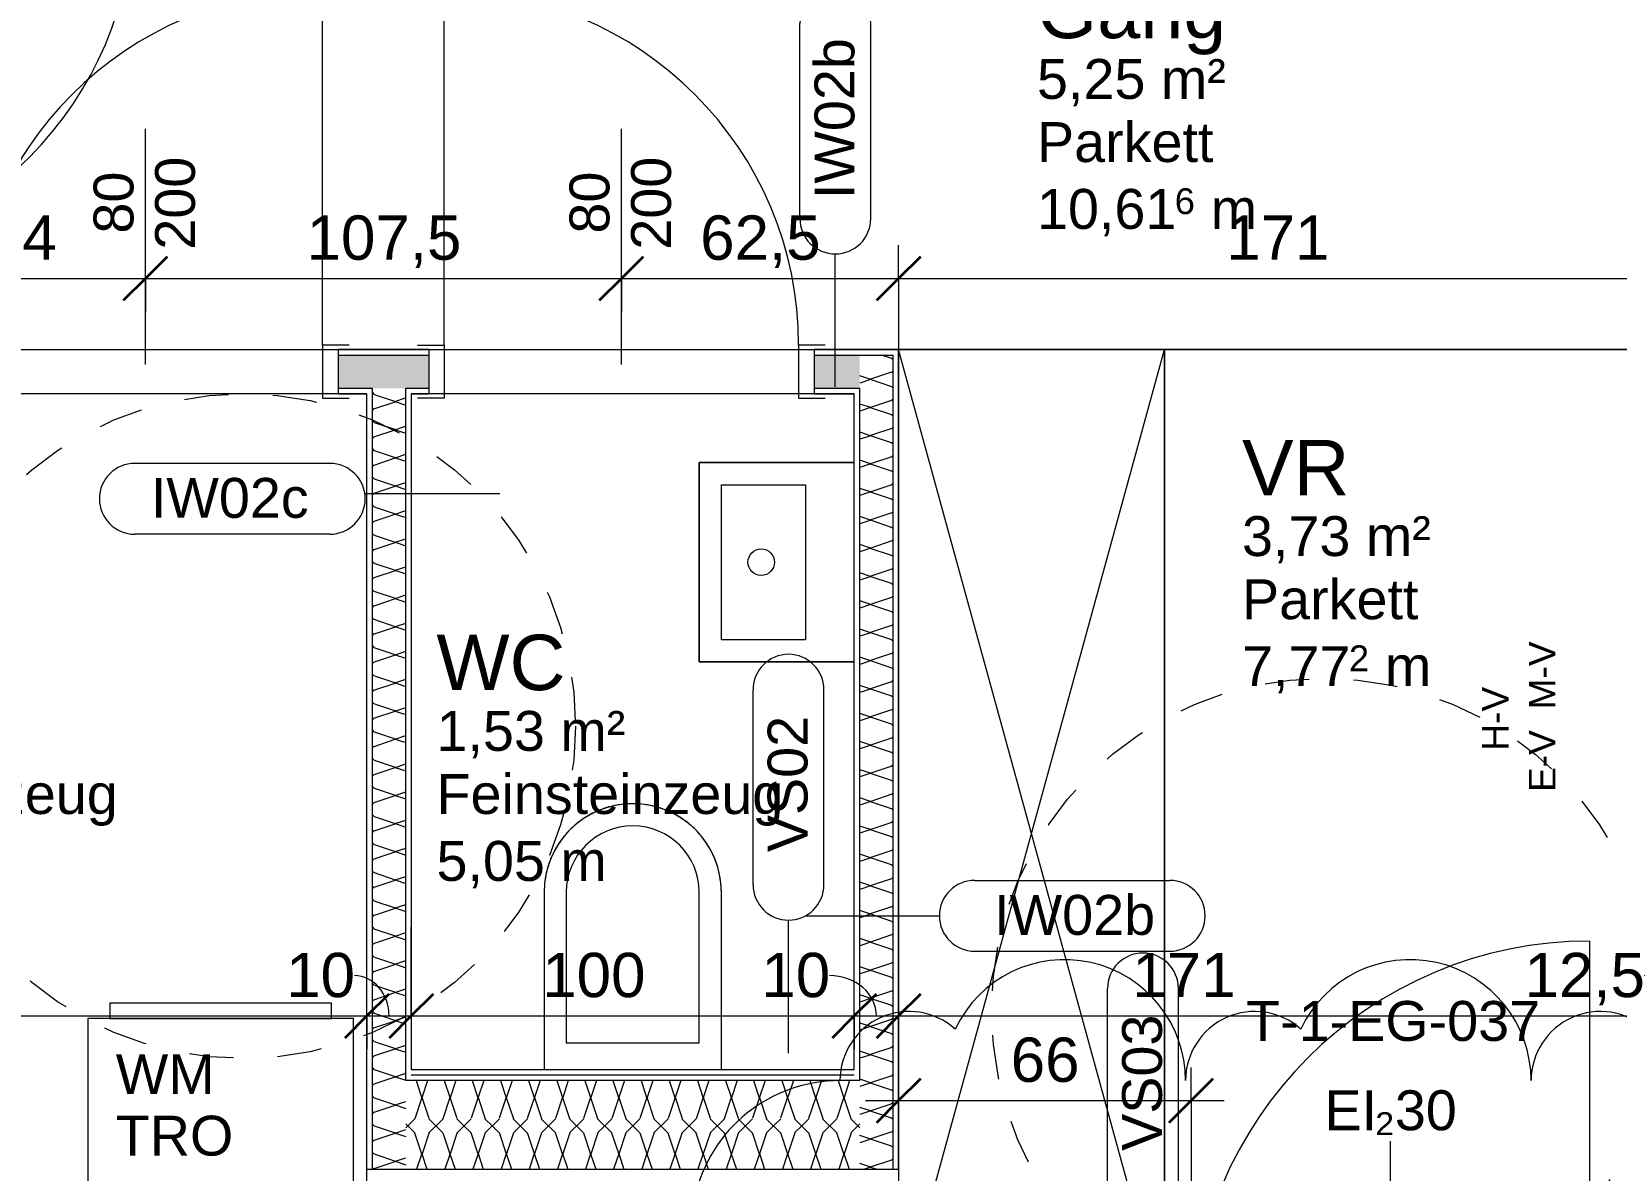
# Model space of a CAD drawing. Header units: metres. Extents: x -2.6 to 53.4, y 58.8 to 100.4.
# Drawn here: x 34.891 to 38.468, y 80.728 to 83.298 of the extents above; entities that cross this region are included whole.
import ezdxf

# ---------------------------------------------------------------- set-up
doc = ezdxf.new("R2010")
doc.units = ezdxf.units.M
doc.linetypes.add('Verdeckt', pattern=[0.003, 0.002, -0.001])
for name, color, linetype, lineweight in [('A_2D', 7, 'Continuous', 13), ('A_Bemassung-50_', 4, 'Continuous', 9), ('A_Bemassung_', 4, 'Continuous', 9), ('A_Beschriftung_', 7, 'Continuous', 9), ('A_Decken', 8, 'Continuous', 13), ('A_Moebel', 6, 'Continuous', 13), ('A_Raeume', 7, 'Continuous', 13), ('A_Raeume_', 7, 'Continuous', 5), ('A_Raeume_Beschriftung_', 7, 'Continuous', 9), ('A_Sanitaer', 3, 'Continuous', 13), ('A_Tueren', 31, 'Continuous', 13), ('A_Waende', 7, 'Continuous', 13), ('G-ANNO-REVC_', 71, 'Continuous', 9), ('Text', 130, 'Continuous', 9)]:
    doc.layers.add(name, color=color, linetype=linetype, lineweight=lineweight)
doc.styles.add('Arial_2', font='arial.ttf', dxfattribs={"height": 0.09})
doc.styles.add('Arial_3', font='arial.ttf', dxfattribs={"height": 0.125})
doc.styles.add('Arial_4', font='arial.ttf', dxfattribs={"height": 0.05849})
doc.styles.add('Arial_5', font='arial.ttf', dxfattribs={"height": 0.1})
doc.styles.add('Arial_6', font='arial.ttf', dxfattribs={"height": 0.06})
doc.styles.add('Segoe UI Symbol', font='seguisym.ttf', dxfattribs={"height": 0.09})
doc.dimstyles.new('WGA-Bemaßung', dxfattribs={"dimscale": 0.3048, "dimtxt": 0.102026, "dimasz": 0.328084, "dimexe": 0.246063, "dimexo": 0.0625, "dimgap": 0.04101, "dimtad": 1, "dimdec": 1, "dimlfac": 100, "dimrnd": 0.5, "dimdsep": 46, "dimtxsty": 'Arial_5', "dimblk1": 'OBLIQUE', "dimblk2": 'OBLIQUE', "dimsah": 1, "dimcen": 0.09, "dimdle": 0.246063, "dimazin": 2, "dimtfac": 1, "dimtdec": 4, "dimtix": 1, "dimtmove": 0, "dimatfit": 3, "dimfxl": 0.656168, "dimfxlon": 1, "dimtvp": 1, "dimtolj": 1, "dimtzin": 0, "dimarcsym": 2})
doc.dimstyles.new('WGA-Bemaßung_1', dxfattribs={"dimscale": 0.3048, "dimtxt": 0.102026, "dimasz": 0.328084, "dimexe": 0.246063, "dimexo": 0.0625, "dimgap": 0.04101, "dimtad": 1, "dimdec": 1, "dimlfac": 100, "dimrnd": 0.5, "dimdsep": 46, "dimtxsty": 'Arial_5', "dimblk1": 'OBLIQUE', "dimblk2": 'OBLIQUE', "dimsah": 1, "dimcen": 0.09, "dimdle": 0.246063, "dimazin": 2, "dimtfac": 1, "dimtdec": 4, "dimtix": 1, "dimtmove": 2, "dimatfit": 3, "dimfxl": 0.656168, "dimfxlon": 1, "dimtvp": 1, "dimtolj": 1, "dimtzin": 0, "dimarcsym": 2})
doc.dimstyles.new('WGA-Bemaßung_2', dxfattribs={"dimscale": 0.3048, "dimtxt": 0.102026, "dimasz": 0.328084, "dimexe": 0.246063, "dimexo": 0.0625, "dimgap": 0.04101, "dimtad": 1, "dimdec": 1, "dimlfac": 100, "dimrnd": 0.5, "dimdsep": 46, "dimtxsty": 'Arial_5', "dimblk1": 'OBLIQUE', "dimblk2": 'OBLIQUE', "dimsah": 1, "dimcen": 0.09, "dimdle": 0.246063, "dimazin": 2, "dimtfac": 1, "dimtdec": 4, "dimtix": 1, "dimtmove": 1, "dimatfit": 3, "dimfxl": 0.656168, "dimfxlon": 1, "dimtvp": 1, "dimtolj": 1, "dimtzin": 0, "dimarcsym": 2})
doc.dimstyles.new('WGA-Bemaßung_3', dxfattribs={"dimscale": 0.3048, "dimtxt": 0.102026, "dimasz": 0.328084, "dimexe": 0.246063, "dimexo": 0.0625, "dimgap": 0.04101, "dimtad": 1, "dimdec": 1, "dimlfac": 100, "dimrnd": 0.5, "dimdsep": 46, "dimtxsty": 'Arial_5', "dimblk1": 'OBLIQUE', "dimblk2": 'OBLIQUE', "dimsah": 1, "dimcen": 0.09, "dimdle": 0.246063, "dimazin": 2, "dimtfac": 1, "dimtdec": 4, "dimtix": 1, "dimtmove": 0, "dimatfit": 3, "dimfxl": 0.656168, "dimfxlon": 1, "dimtvp": 1, "dimtolj": 1, "dimtzin": 0, "dimarcsym": 2})

# ---------------------------------------------------------------- blocks, each defined once
blk = doc.blocks.new('UZ_D1 - SL_0900x2000_Wohnungstür-5426849-263_PP_00EG_BT1')
at = {"layer": 'A_Tueren', "lineweight": 5}
for p, q in [((0.45, 0.1), (0.45, 1)), ((-0.51, 0.1), (-0.45, 0.1)), ((-0.45, 0.1), (-0.45, -0.1)), ((0.45, 0.1), (0.45, -0.1)), ((0.51, 0.1), (0.45, 0.1)), ((-0.45, -0.1), (-0.51, -0.1)), ((0.45, -0.1), (0.51, -0.1))]:
    blk.add_line(p, q, dxfattribs=at)
blk.add_arc((0.45, 0.1), 0.9, 90, 180, dxfattribs=at)
blk = doc.blocks.new('UZ_D1 - SL_0800x2000_Zimmertür_Stahlzarge_GK-7175609-263_PP_00EG_BT1')
at = {"layer": 'A_Tueren', "lineweight": 5}
for p, q in [((0.4, 0.06), (0.4, 0.86)), ((-0.46, 0.06), (-0.4, 0.06)), ((-0.4, 0.06), (-0.4, -0.06)), ((0.4, 0.06), (0.4, -0.06)), ((0.46, 0.06), (0.4, 0.06)), ((-0.4, -0.06), (-0.46, -0.06)), ((0.4, -0.06), (0.46, -0.06))]:
    blk.add_line(p, q, dxfattribs=at)
blk.add_arc((0.4, 0.06), 0.8, 90, 180, dxfattribs=at)
blk = doc.blocks.new('UZ_D1 - SL_0800x2000_Zimmertür_Stahlzarge_GK-7175309-263_PP_00EG_BT1')
at = {"layer": 'A_Tueren', "lineweight": 5}
for p, q in [((-0.4, 0.06), (-0.46, 0.06)), ((-0.4, -0.06), (-0.4, 0.06)), ((0.4, 0.06), (0.46, 0.06)), ((0.4, -0.06), (0.4, 0.06)), ((-0.46, -0.06), (-0.4, -0.06)), ((0.46, -0.06), (0.4, -0.06)), ((0.4, -0.06), (0.4, -0.86))]:
    blk.add_line(p, q, dxfattribs=at)
blk.add_arc((0.4, -0.06), 0.8, 180, 270, dxfattribs=at)
blk = doc.blocks.new('Sani_Waschmaschine - 600x600-1515073-263_PP_00EG_BT1')
at = {"layer": 'A_Sanitaer'}
for p, q in [((0.5675, 0.5666), (-0.0325, 0.5666)), ((-0.0325, 0.5666), (-0.0325, -0.0134)), ((0.5675, -0.0134), (0.5675, 0.5666)), ((-0.0325, -0.0134), (0.5675, -0.0134)), ((0.0175, -0.0134), (0.0175, -0.0484)), ((0.5175, -0.0134), (0.0175, -0.0134)), ((0.0238, -0.0134), (0.0175, -0.0134)), ((0.0423, -0.0134), (0.0238, -0.0134)), ((0.0721, -0.0134), (0.0423, -0.0134)), ((0.1116, -0.0134), (0.0721, -0.0134)), ((0.159, -0.0134), (0.1116, -0.0134)), ((0.2119, -0.0134), (0.159, -0.0134)), ((0.2675, -0.0134), (0.2119, -0.0134)), ((0.3231, -0.0134), (0.2675, -0.0134)), ((0.376, -0.0134), (0.3231, -0.0134)), ((0.4234, -0.0134), (0.376, -0.0134)), ((0.463, -0.0134), (0.4234, -0.0134)), ((0.4928, -0.0134), (0.463, -0.0134)), ((0.5112, -0.0134), (0.4928, -0.0134)), ((0.5175, -0.0134), (0.5112, -0.0134)), ((0.5175, -0.0484), (0.5175, -0.0134)), ((0.0175, -0.0484), (0.5175, -0.0484)), ((0.0175, -0.0484), (0.0238, -0.0484)), ((0.0238, -0.0484), (0.0423, -0.0484)), ((0.0423, -0.0484), (0.0721, -0.0484)), ((0.0721, -0.0484), (0.1116, -0.0484)), ((0.1116, -0.0484), (0.159, -0.0484)), ((0.159, -0.0484), (0.2119, -0.0484)), ((0.2119, -0.0484), (0.2675, -0.0484)), ((0.2675, -0.0484), (0.3231, -0.0484)), ((0.3231, -0.0484), (0.376, -0.0484)), ((0.376, -0.0484), (0.4234, -0.0484)), ((0.4234, -0.0484), (0.463, -0.0484)), ((0.463, -0.0484), (0.4928, -0.0484)), ((0.4928, -0.0484), (0.5112, -0.0484)), ((0.5112, -0.0484), (0.5175, -0.0484))]:
    blk.add_line(p, q, dxfattribs=at)
blk = doc.blocks.new('Sani_WC-Wandbasierend - 400x600-V17-263_PP_00EG_BT1')
at = {"layer": 'A_Sanitaer', "lineweight": 5}
for p, q in [((-0.075, 0.5125), (-0.075, 0.1125)), ((-0.075, 0.5125), (-0.075, 0.1125)), ((-0.025, 0.5125), (-0.025, 0.1725)), ((0.275, 0.1725), (0.275, 0.5125)), ((0.325, 0.1125), (0.325, 0.5125)), ((0.325, 0.1125), (0.325, 0.5125)), ((-0.025, 0.1725), (0.275, 0.1725)), ((-0.075, 0.1125), (0.325, 0.1125))]:
    blk.add_line(p, q, dxfattribs=at)
for radius, start, end in [(0.2, 0, 180), (0.2, 118.3339, 128.1952), (0.2, 112.8529, 118.3339), (0.2, 101.334, 112.8529), (0.2, 97.6033, 101.334), (0.2, 82.3967, 97.6033), (0.2, 78.666, 82.3967), (0.2, 67.1471, 78.666), (0.2, 61.6661, 67.1471), (0.2, 51.8048, 61.6661), (0.2, 134.0719, 143.7338), (0.15, 0, 180), (0.2, 128.1952, 134.0719), (0.2, 45.9281, 51.8048), (0.2, 36.2662, 45.9281), (0.2, 149.4915, 152.0709), (0.2, 143.7338, 149.4915), (0.2, 30.5085, 36.2662), (0.2, 20.149, 30.5085), (0.2, 159.851, 164.7803), (0.2, 152.2044, 159.851), (0.2, 15.2197, 20.149), (0.2, 164.7803, 180), (0.2, 0, 15.2197)]:
    blk.add_arc((0.125, 0.5125), radius, start, end, dxfattribs=at)
blk = doc.blocks.new('UZ_D1 - SL_0800x2000_Zimmertür_Stahlzarge_GK-7175508-263_PP_00EG_BT1')
at = {"layer": 'A_Tueren', "lineweight": 5}
for p, q in [((-0.4, 0.06), (-0.46, 0.06)), ((-0.4, -0.06), (-0.4, 0.06)), ((0.4, 0.06), (0.46, 0.06)), ((0.4, -0.06), (0.4, 0.06)), ((-0.46, -0.06), (-0.4, -0.06)), ((0.46, -0.06), (0.4, -0.06)), ((0.4, -0.06), (0.4, -0.86))]:
    blk.add_line(p, q, dxfattribs=at)
blk.add_arc((0.4, -0.06), 0.8, 180, 270, dxfattribs=at)
blk = doc.blocks.new('Moeb_Schrank - Schrank_2m_60cm-10183682-263_PP_00EG_BT1')
at = {"layer": 'A_Moebel', "color": 8}
for p, q in [((0, 0), (2.1825, 0.6)), ((0, 0.6), (2.1825, 0)), ((2.1825, 0.6), (0, 0.6)), ((0, 0.6), (0, 0)), ((0, 0), (0, 0.6)), ((0.3325, 0.6), (2.1825, 0.6)), ((2.1825, 0), (2.1825, 0.6)), ((2.1825, 0.6), (2.1825, 0)), ((0, 0), (2.1825, 0)), ((2.1825, 0), (0, 0))]:
    blk.add_line(p, q, dxfattribs=at)
blk = doc.blocks.new('Sani_Handwaschbecken_Wandbasiert_eckig - 450 x 350-11050515-263_PP_00EG_BT1')
at = {"layer": 'A_Sanitaer', "lineweight": 5}
for p, q in [((0.3476, 0.4), (-0.1024, 0.4)), ((-0.1024, 0.4), (-0.1024, 0.05)), ((-0.1024, 0.05), (-0.1024, 0.4)), ((-0.1024, 0.4), (0.3476, 0.4)), ((0.3476, 0.05), (0.3476, 0.4)), ((0.3476, 0.4), (0.3476, 0.05)), ((-0.0524, 0.16), (-0.0524, 0.35)), ((-0.0524, 0.35), (0.2976, 0.35)), ((0.2976, 0.35), (0.2976, 0.16)), ((0.2976, 0.16), (-0.0524, 0.16))]:
    blk.add_line(p, q, dxfattribs=at)
blk.add_circle((0.1226, 0.26), 0.03, dxfattribs=at)
blk = doc.blocks.new('BS_Tuer_PP - oben-10002441-263_PP_00EG_BT1')
at = {"layer": 'A_Beschriftung_'}
blk.add_line((0, 0.000124), (0, 0.010761), dxfattribs=at)
blk = doc.blocks.new('BS_Wand_Lollipop - links_unten-2026911-263_PP_00EG_BT1')
at = {"layer": 'A_Beschriftung_'}
for p, q in [((-0.00467, 0.001367), (-0.01347, 0.001367)), ((-0.003087, 0), (0.003, 0)), ((-0.00467, -0.001833), (-0.01347, -0.001833))]:
    blk.add_line(p, q, dxfattribs=at)
for centre, start, end in [((-0.01347, -0.000233), 90, 270), ((-0.00467, -0.000233), 270, 90)]:
    blk.add_arc(centre, 0.0016, start, end, dxfattribs=at)
blk = doc.blocks.new('BS_Wand_Lollipop - rechts_oben-2026913-263_PP_00EG_BT1')
at = {"layer": 'A_Beschriftung_'}
for p, q in [((0.0046, 0.0016), (0.0134, 0.0016)), ((-0.003, 0), (0.003, 0)), ((0.0046, -0.0016), (0.0134, -0.0016))]:
    blk.add_line(p, q, dxfattribs=at)
for centre, start, end in [((0.0046, 0), 90, 270), ((0.0134, 0), 270, 90)]:
    blk.add_arc(centre, 0.0016, start, end, dxfattribs=at)
blk = doc.blocks.new('DIMBLOCK243-263_PP_00EG_BT1')
at = {"layer": 'A_Bemassung-50_', "transparency": 16777216}
for p, q in [((32.8102, 81.0766), (32.8102, 81.2766)), ((35.6477, 81.0766), (35.6477, 81.2766)), ((32.8102, 81.0766), (35.6477, 81.0766)), ((32.8102, 81.0766), (32.8102, 81.0016)), ((35.6477, 81.0766), (35.6477, 81.0016))]:
    blk.add_line(p, q, dxfattribs=at)
at = {"layer": 'A_Bemassung-50_', "lineweight": 35, "transparency": 16777216}
for p, q in [((32.8102, 81.0766), (32.8602, 81.1266)), ((35.6477, 81.0766), (35.6977, 81.1266)), ((32.8102, 81.0766), (32.7602, 81.0266)), ((35.6477, 81.0766), (35.5977, 81.0266))]:
    blk.add_line(p, q, dxfattribs=at)
at = {"layer": 'A_Bemassung-50_', "color": 0, "transparency": 16777216, "insert": (34.1136, 81.2189), "char_height": 0.1, "width": 0.276883, "attachment_point": 1, "line_spacing_factor": 0.941778, "style": 'Arial_5'}
blk.add_mtext('284', dxfattribs=at)
blk = doc.blocks.new('_Oblique')
at = {"color": 0, "linetype": 'ByBlock', "lineweight": -2}
blk.add_line((-0.5, -0.5), (0.5, 0.5), dxfattribs=at)
blk = doc.blocks.new('DIMBLOCK244-263_PP_00EG_BT1')
at = {"layer": 'A_Bemassung-50_', "transparency": 16777216}
for p, q in [((35.6477, 81.0766), (35.6477, 81.2766)), ((35.7477, 81.0766), (35.7477, 81.2766)), ((35.6477, 81.0766), (35.7477, 81.0766)), ((35.6477, 81.0766), (35.6477, 81.0016)), ((35.7477, 81.0766), (35.7477, 81.0016))]:
    blk.add_line(p, q, dxfattribs=at)
at = {"layer": 'A_Bemassung-50_', "lineweight": 35, "transparency": 16777216}
for p, q in [((35.6477, 81.0766), (35.6977, 81.1266)), ((35.7477, 81.0766), (35.7977, 81.1266)), ((35.6477, 81.0766), (35.5977, 81.0266)), ((35.7477, 81.0766), (35.6977, 81.0266))]:
    blk.add_line(p, q, dxfattribs=at)
at = {"layer": 'A_Bemassung-50_', "transparency": 16777216}
blk.add_ellipse((35.6193, 81.0766), major_axis=(0, 0.091), ratio=0.861693, start_param=4.712389, end_param=6.283185, dxfattribs=at)
at = {"layer": 'A_Bemassung-50_', "color": 0, "transparency": 16777216, "insert": (35.4654, 81.2189), "char_height": 0.1, "width": 0.184588, "attachment_point": 1, "line_spacing_factor": 0.941778, "style": 'Arial_5'}
blk.add_mtext('10', dxfattribs=at)
blk = doc.blocks.new('DIMBLOCK245-263_PP_00EG_BT1')
at = {"layer": 'A_Bemassung-50_', "transparency": 16777216}
for p, q in [((35.7477, 81.0766), (35.7477, 81.2766)), ((36.7477, 81.0766), (36.7477, 81.2766)), ((35.7477, 81.0766), (36.7477, 81.0766)), ((35.7477, 81.0766), (35.7477, 81.0016)), ((36.7477, 81.0766), (36.7477, 81.0016))]:
    blk.add_line(p, q, dxfattribs=at)
at = {"layer": 'A_Bemassung-50_', "lineweight": 35, "transparency": 16777216}
for p, q in [((35.7477, 81.0766), (35.7977, 81.1266)), ((36.7477, 81.0766), (36.7977, 81.1266)), ((35.7477, 81.0766), (35.6977, 81.0266)), ((36.7477, 81.0766), (36.6977, 81.0266))]:
    blk.add_line(p, q, dxfattribs=at)
at = {"layer": 'A_Bemassung-50_', "color": 0, "transparency": 16777216, "insert": (36.0433, 81.2189), "char_height": 0.1, "width": 0.276883, "attachment_point": 1, "line_spacing_factor": 0.941778, "style": 'Arial_5'}
blk.add_mtext('100', dxfattribs=at)
blk = doc.blocks.new('DIMBLOCK246-263_PP_00EG_BT1')
at = {"layer": 'A_Bemassung-50_', "transparency": 16777216}
for p, q in [((36.7477, 81.0766), (36.7477, 81.2766)), ((36.8477, 81.0766), (36.8477, 81.2766)), ((36.7477, 81.0766), (36.8477, 81.0766)), ((36.7477, 81.0766), (36.7477, 81.0016)), ((36.8477, 81.0766), (36.8477, 81.0016))]:
    blk.add_line(p, q, dxfattribs=at)
at = {"layer": 'A_Bemassung-50_', "lineweight": 35, "transparency": 16777216}
for p, q in [((36.7477, 81.0766), (36.7977, 81.1266)), ((36.8477, 81.0766), (36.8977, 81.1266)), ((36.7477, 81.0766), (36.6977, 81.0266)), ((36.8477, 81.0766), (36.7977, 81.0266))]:
    blk.add_line(p, q, dxfattribs=at)
at = {"layer": 'A_Bemassung-50_', "transparency": 16777216}
blk.add_ellipse((36.6918, 81.0766), major_axis=(0.1058, 0), ratio=0.859561, start_param=0, end_param=1.570796, dxfattribs=at)
at = {"layer": 'A_Bemassung-50_', "color": 0, "transparency": 16777216, "insert": (36.538, 81.2189), "char_height": 0.1, "width": 0.184588, "attachment_point": 1, "line_spacing_factor": 0.941778, "style": 'Arial_5'}
blk.add_mtext('10', dxfattribs=at)
blk = doc.blocks.new('DIMBLOCK247-263_PP_00EG_BT1')
at = {"layer": 'A_Bemassung-50_', "transparency": 16777216}
for p, q in [((36.8477, 81.0766), (36.8477, 81.2766)), ((38.5577, 81.0766), (38.5577, 81.2766)), ((36.8477, 81.0766), (38.5577, 81.0766)), ((36.8477, 81.0766), (36.8477, 81.0016)), ((38.5577, 81.0766), (38.5577, 81.0016))]:
    blk.add_line(p, q, dxfattribs=at)
at = {"layer": 'A_Bemassung-50_', "lineweight": 35, "transparency": 16777216}
for p, q in [((36.8477, 81.0766), (36.8977, 81.1266)), ((38.5577, 81.0766), (38.6077, 81.1266)), ((36.8477, 81.0766), (36.7977, 81.0266)), ((38.5577, 81.0766), (38.5077, 81.0266))]:
    blk.add_line(p, q, dxfattribs=at)
at = {"layer": 'A_Bemassung-50_', "color": 0, "transparency": 16777216, "insert": (37.3753, 81.2189), "char_height": 0.1, "width": 0.276883, "attachment_point": 1, "line_spacing_factor": 0.941778, "style": 'Arial_5'}
blk.add_mtext('171', dxfattribs=at)
blk = doc.blocks.new('DIMBLOCK248-263_PP_00EG_BT1')
at = {"layer": 'A_Bemassung-50_', "transparency": 16777216}
for p, q in [((38.5577, 81.0766), (38.5577, 81.2766)), ((38.6827, 81.0766), (38.6827, 81.2766)), ((38.5577, 81.0766), (38.6827, 81.0766)), ((38.5577, 81.0766), (38.5577, 81.0016)), ((38.6827, 81.0766), (38.6827, 81.0016))]:
    blk.add_line(p, q, dxfattribs=at)
at = {"layer": 'A_Bemassung-50_', "lineweight": 35, "transparency": 16777216}
for p, q in [((38.5577, 81.0766), (38.6077, 81.1266)), ((38.6827, 81.0766), (38.7327, 81.1266)), ((38.5577, 81.0766), (38.5077, 81.0266)), ((38.6827, 81.0766), (38.6327, 81.0266))]:
    blk.add_line(p, q, dxfattribs=at)
at = {"layer": 'A_Bemassung-50_', "transparency": 16777216}
blk.add_ellipse((38.5305, 81.0766), major_axis=(0, 0.091), ratio=0.986064, start_param=4.712389, end_param=6.283185, dxfattribs=at)
at = {"layer": 'A_Bemassung-50_', "color": 0, "transparency": 16777216, "insert": (38.2605, 81.2189), "char_height": 0.1, "width": 0.323972, "attachment_point": 1, "line_spacing_factor": 0.941778, "style": 'Arial_5'}
blk.add_mtext('12,5', dxfattribs=at)
blk = doc.blocks.new('DIMBLOCK461-263_PP_00EG_BT1')
at = {"layer": 'A_Bemassung-50_', "transparency": 16777216}
for p, q in [((34.3102, 82.7408), (34.3102, 82.9408)), ((35.1477, 82.7408), (35.1477, 82.9408)), ((34.3102, 82.7408), (35.1477, 82.7408)), ((34.3102, 82.7408), (34.3102, 82.6658)), ((35.1477, 82.7408), (35.1477, 82.6658))]:
    blk.add_line(p, q, dxfattribs=at)
at = {"layer": 'A_Bemassung-50_', "lineweight": 35, "transparency": 16777216}
for p, q in [((34.3102, 82.7408), (34.3602, 82.7908)), ((35.1477, 82.7408), (35.1977, 82.7908)), ((34.3102, 82.7408), (34.2602, 82.6908)), ((35.1477, 82.7408), (35.0977, 82.6908))]:
    blk.add_line(p, q, dxfattribs=at)
at = {"layer": 'A_Bemassung-50_', "color": 0, "transparency": 16777216, "insert": (34.792, 82.8831), "char_height": 0.1, "width": 0.184588, "attachment_point": 1, "line_spacing_factor": 0.941778, "style": 'Arial_5'}
blk.add_mtext('84', dxfattribs=at)
blk = doc.blocks.new('DIMBLOCK462-263_PP_00EG_BT1')
at = {"layer": 'A_Bemassung-50_', "transparency": 16777216}
for p, q in [((35.1477, 82.7408), (35.1477, 82.9408)), ((36.2221, 82.7408), (36.2221, 82.9408)), ((35.1477, 82.7408), (36.2221, 82.7408)), ((35.1477, 82.7408), (35.1477, 82.6658)), ((36.2221, 82.7408), (36.2221, 82.6658))]:
    blk.add_line(p, q, dxfattribs=at)
at = {"layer": 'A_Bemassung-50_', "lineweight": 35, "transparency": 16777216}
for p, q in [((35.1477, 82.7408), (35.1977, 82.7908)), ((36.2221, 82.7408), (36.2721, 82.7908)), ((35.1477, 82.7408), (35.0977, 82.6908)), ((36.2221, 82.7408), (36.1721, 82.6908))]:
    blk.add_line(p, q, dxfattribs=at)
at = {"layer": 'A_Bemassung-50_', "color": 0, "transparency": 16777216, "insert": (35.5114, 82.8831), "char_height": 0.1, "width": 0.416266, "attachment_point": 1, "line_spacing_factor": 0.941778, "style": 'Arial_5'}
blk.add_mtext('107,5', dxfattribs=at)
blk = doc.blocks.new('DIMBLOCK463-263_PP_00EG_BT1')
at = {"layer": 'A_Bemassung-50_', "transparency": 16777216}
for p, q in [((36.2221, 82.7408), (36.2221, 82.9408)), ((36.8477, 82.7408), (36.8477, 82.8158)), ((36.2221, 82.7408), (36.8477, 82.7408)), ((36.2221, 82.7408), (36.2221, 82.6658)), ((36.8477, 82.7408), (36.8477, 82.5408))]:
    blk.add_line(p, q, dxfattribs=at)
at = {"layer": 'A_Bemassung-50_', "lineweight": 35, "transparency": 16777216}
for p, q in [((36.2221, 82.7408), (36.2721, 82.7908)), ((36.8477, 82.7408), (36.8977, 82.7908)), ((36.2221, 82.7408), (36.1721, 82.6908)), ((36.8477, 82.7408), (36.7977, 82.6908))]:
    blk.add_line(p, q, dxfattribs=at)
at = {"layer": 'A_Bemassung-50_', "color": 0, "transparency": 16777216, "insert": (36.3999, 82.8831), "char_height": 0.1, "width": 0.323972, "attachment_point": 1, "line_spacing_factor": 0.941778, "style": 'Arial_5'}
blk.add_mtext('62,5', dxfattribs=at)
blk = doc.blocks.new('DIMBLOCK464-263_PP_00EG_BT1')
at = {"layer": 'A_Bemassung-50_', "transparency": 16777216}
for p, q in [((36.8477, 82.7408), (36.8477, 82.8158)), ((38.5577, 82.7408), (38.5577, 82.8158)), ((36.8477, 82.7408), (38.5577, 82.7408)), ((36.8477, 82.7408), (36.8477, 82.5408)), ((38.5577, 82.7408), (38.5577, 82.5408))]:
    blk.add_line(p, q, dxfattribs=at)
at = {"layer": 'A_Bemassung-50_', "lineweight": 35, "transparency": 16777216}
for p, q in [((36.8477, 82.7408), (36.8977, 82.7908)), ((38.5577, 82.7408), (38.6077, 82.7908)), ((36.8477, 82.7408), (36.7977, 82.6908)), ((38.5577, 82.7408), (38.5077, 82.6908))]:
    blk.add_line(p, q, dxfattribs=at)
at = {"layer": 'A_Bemassung-50_', "color": 0, "transparency": 16777216, "insert": (37.5873, 82.8831), "char_height": 0.1, "width": 0.276883, "attachment_point": 1, "line_spacing_factor": 0.941778, "style": 'Arial_5'}
blk.add_mtext('171', dxfattribs=at)
blk = doc.blocks.new('DIMBLOCK637-263_PP_00EG_BT1')
at = {"layer": 'A_Bemassung-50_', "transparency": 16777216}
for p, q in [((36.8477, 80.8854), (36.8477, 81.0854)), ((37.5077, 80.8854), (37.5077, 80.9604)), ((36.7727, 80.8854), (37.5827, 80.8854)), ((36.8477, 80.8854), (36.8477, 80.8104)), ((37.5077, 80.8854), (37.5077, 80.6854))]:
    blk.add_line(p, q, dxfattribs=at)
at = {"layer": 'A_Bemassung-50_', "lineweight": 35, "transparency": 16777216}
for p, q in [((36.8477, 80.8854), (36.8977, 80.9354)), ((37.5077, 80.8854), (37.5577, 80.9354)), ((36.8477, 80.8854), (36.7977, 80.8354)), ((37.5077, 80.8854), (37.4577, 80.8354))]:
    blk.add_line(p, q, dxfattribs=at)
at = {"layer": 'A_Bemassung-50_', "color": 0, "transparency": 16777216, "insert": (37.1008, 81.0277), "char_height": 0.1, "width": 0.184588, "attachment_point": 1, "line_spacing_factor": 0.941778, "style": 'Arial_5'}
blk.add_mtext('66', dxfattribs=at)
blk = doc.blocks.new('Family - ___-11900324-263_PP_00EG_BT1')
at = {"layer": 'G-ANNO-REVC_'}
for centre, radius, start, end in [((37.2224, 80.9305), 0.273, 0, 154.7912), ((38.0024, 80.9305), 0.273, 0, 154.7912), ((38.7824, 80.9305), 0.273, 0, 154.7912), ((36.8714, 80.9305), 0.156, 48.1897, 180), ((37.6514, 80.9305), 0.156, 48.1897, 180), ((38.4314, 80.9305), 0.156, 48.1897, 180), ((36.7154, 80.5945), 0.336, 90, 244.7912), ((39.0554, 80.7385), 0.192, 318.1897, 90), ((39.0554, 80.3065), 0.336, 270, 64.7912), ((36.7154, 80.1625), 0.192, 138.1897, 270), ((36.9884, 79.9705), 0.273, 180, 334.7912), ((37.3394, 79.9705), 0.156, 228.1897, 0), ((37.7684, 79.9705), 0.273, 180, 334.7912), ((38.1194, 79.9705), 0.156, 228.1897, 0), ((38.5484, 79.9705), 0.273, 180, 334.7912), ((38.8994, 79.9705), 0.156, 228.1897, 0)]:
    blk.add_arc(centre, radius, start, end, dxfattribs=at)

msp = doc.modelspace()

# ---------------------------------------------------------------- hatches: boundary and pattern name
at = {"layer": 'A_Waende', "lineweight": 5}
h = msp.add_hatch(dxfattribs=at)
h.set_pattern_fill('FP_68', color=250, angle=135, style=0, pattern_type=2)
h.set_pattern_definition([(45, (34.72955, 82.48047), (0.1270034, 0.254), [0.02245, -0.15715]), (45, (34.77693, 82.59149), (0.1270034, 0.254), [0.02245, -0.15715]), (45, (34.791775, 82.48047), (0.1270034, 0.254), [0.02245, -0.15715]), (45, (34.840565, 82.59149), (0.1270034, 0.254), [0.02245, -0.15715]), (71.565, (34.745106, 82.496027), (0.1270007, 0.50799766), [0.0502, -0.35141]), (71.565, (34.760662, 82.54411), (0.1270007, 0.50799766), [0.0502, -0.35141]), (71.565, (34.80804, 82.496734), (0.1270007, 0.50799766), [0.0502, -0.35141]), (71.565, (34.8243, 82.54411), (0.1270007, 0.50799766), [0.0502, -0.35141]), (135, (34.7444, 82.59149), (0.1270034, -0.254), [0.02245, -0.15715]), (135, (34.791775, 82.48047), (0.1270034, -0.254), [0.02245, -0.15715]), (135, (34.80804, 82.59149), (0.1270034, -0.254), [0.02245, -0.15715]), (135, (34.855415, 82.48047), (0.1270034, -0.254), [0.02245, -0.15715]), (108.435, (34.760662, 82.54411), (0.1270007, -0.50799766), [0.0502, -0.35141]), (108.435, (34.77622, 82.496027), (0.1270007, -0.50799766), [0.0502, -0.35141]), (108.435, (34.8243, 82.54411), (0.1270007, -0.50799766), [0.0502, -0.35141]), (108.435, (34.83986, 82.496027), (0.1270007, -0.50799766), [0.0502, -0.35141])])
h.paths.add_polyline_path([(34.7069, 82.493), (34.7127, 82.493), (34.7127, 82.568), (32.7102, 82.568), (32.7102, 82.493), (34.5102, 82.493)])
h.paths.add_polyline_path([(36.7477, 82.493), (36.7602, 82.493), (36.7602, 82.568), (36.6571, 82.568), (36.6571, 82.493)])
h.paths.add_polyline_path([(35.7351, 82.493), (35.7871, 82.493), (35.7871, 82.568), (35.5827, 82.568), (35.5827, 82.493), (35.6602, 82.493)])
h = msp.add_hatch(dxfattribs=at)
h.set_pattern_fill('FP_69', color=250, angle=-45, style=0, pattern_type=2)
h.set_pattern_definition([(135, (36.84733, 81.65528), (-0.254, 0.1270034), [0.02245, -0.15715]), (135, (36.73632, 81.70265), (-0.254, 0.1270034), [0.02245, -0.15715]), (135, (36.84733, 81.71892), (-0.254, 0.1270034), [0.02245, -0.15715]), (135, (36.73632, 81.76629), (-0.254, 0.1270034), [0.02245, -0.15715]), (161.565, (36.83178, 81.670833), (-0.5079977, 0.1270007), [0.0502, -0.35141]), (161.565, (36.7844, 81.687097), (-0.5079977, 0.1270007), [0.0502, -0.35141]), (161.565, (36.83178, 81.734473), (-0.5079977, 0.1270007), [0.0502, -0.35141]), (161.565, (36.7844, 81.750736), (-0.5079977, 0.1270007), [0.0502, -0.35141]), (225, (36.73632, 81.67154), (0.254, 0.1270034), [0.02245, -0.15715]), (225, (36.84733, 81.71892), (0.254, 0.1270034), [0.02245, -0.15715]), (225, (36.73632, 81.73518), (0.254, 0.1270034), [0.02245, -0.15715]), (225, (36.84733, 81.78256), (0.254, 0.1270034), [0.02245, -0.15715]), (198.435, (36.7844, 81.687097), (0.5079977, 0.1270007), [0.0502, -0.35141]), (198.435, (36.83178, 81.70336), (0.5079977, 0.1270007), [0.0502, -0.35141]), (198.435, (36.7844, 81.750736), (0.5079977, 0.1270007), [0.0502, -0.35141]), (198.435, (36.83178, 81.767), (0.5079977, 0.1270007), [0.0502, -0.35141])])
h.paths.add_polyline_path([(36.7722, 80.7305), (36.8352, 80.7305), (36.8352, 82.568), (36.7602, 82.568), (36.7602, 80.7305)])
h = msp.add_hatch(dxfattribs=at)
h.set_pattern_fill('FP_67', color=250, angle=-45, style=0, pattern_type=2)
h.set_pattern_definition([(315, (35.64808, 81.60578), (0.254, -0.127003), [0.02245, -0.15715]), (315, (35.75839, 81.5577), (0.254, -0.1270034), [0.02245, -0.15715]), (315, (35.64808, 81.54214), (0.254, -0.1270034), [0.02245, -0.15715]), (315, (35.7591, 81.49476), (0.254, -0.1270034), [0.02245, -0.15715]), (341.565, (35.663638, 81.590223), (0.5079977, -0.1270007), [0.0502, -0.35141]), (341.565, (35.711014, 81.57396), (0.5079977, -0.1270007), [0.0502, -0.35141]), (341.565, (35.663638, 81.526583), (0.5079977, -0.1270007), [0.0502, -0.35141]), (341.565, (35.711014, 81.51032), (0.5079977, -0.1270007), [0.0502, -0.35141]), (45, (35.7591, 81.58952), (-0.254, -0.1270034), [0.02245, -0.15715]), (45, (35.64808, 81.54214), (-0.254, -0.1270034), [0.02245, -0.15715]), (45, (35.7591, 81.52588), (-0.254, -0.1270034), [0.02245, -0.15715]), (45, (35.64808, 81.4785), (-0.254, -0.1270034), [0.02245, -0.15715]), (18.435, (35.711014, 81.57396), (-0.5079977, -0.1270007), [0.0502, -0.35141]), (18.435, (35.663638, 81.557696), (-0.5079977, -0.1270007), [0.0502, -0.35141]), (18.435, (35.711014, 81.51032), (-0.5079977, -0.1270007), [0.0502, -0.35141]), (18.435, (35.663638, 81.494057), (-0.5079977, -0.1270007), [0.0502, -0.35141])])
h.paths.add_polyline_path([(35.6714, 80.7305), (35.7352, 80.7305), (35.7351, 82.493), (35.6602, 82.493), (35.6602, 80.7305)])
h = msp.add_hatch(dxfattribs=at)
h.set_pattern_fill('FP_71', color=250, angle=-225, style=0, pattern_type=2)
h.set_pattern_definition([(225, (36.24771, 80.95524), (-0.127003, -0.254), [0.02245, -0.15715]), (225, (36.20033, 80.844225), (-0.127003, -0.254), [0.02245, -0.15715]), (225, (36.18407, 80.95524), (-0.127003, -0.254), [0.02245, -0.15715]), (225, (36.13669, 80.844225), (-0.127003, -0.254), [0.02245, -0.15715]), (251.565, (36.23215, 80.939685), (-0.1270007, -0.5079977), [0.0502, -0.35141]), (251.565, (36.21589, 80.89231), (-0.1270007, -0.5079977), [0.0502, -0.35141]), (251.565, (36.16851, 80.939685), (-0.1270007, -0.5079977), [0.0502, -0.35141]), (251.565, (36.15225, 80.89231), (-0.1270007, -0.5079977), [0.0502, -0.35141]), (315, (36.23144, 80.844225), (-0.127003, 0.254), [0.02245, -0.15715]), (315, (36.18407, 80.95524), (-0.127003, 0.254), [0.02245, -0.15715]), (315, (36.167805, 80.844225), (-0.127003, 0.254), [0.02245, -0.15715]), (315, (36.12043, 80.95524), (-0.127003, 0.254), [0.02245, -0.15715]), (288.435, (36.21589, 80.89231), (-0.1270007, 0.5079977), [0.0502, -0.35141]), (288.435, (36.199625, 80.939685), (-0.1270007, 0.5079977), [0.0502, -0.35141]), (288.435, (36.15225, 80.89231), (-0.1270007, 0.5079977), [0.0502, -0.35141]), (288.435, (36.135985, 80.939685), (-0.1270007, 0.5079977), [0.0502, -0.35141])])
h.paths.add_polyline_path([(35.763, 80.7305), (36.7602, 80.7305), (36.7602, 80.9305), (35.7352, 80.9305), (35.7352, 80.7305), (35.7477, 80.7305)])

# ---------------------------------------------------------------- linework, layer by layer
at = {"layer": 'A_2D', "linetype": 'Verdeckt', "lineweight": 5}
for centre in [(35.3685, 81.7305), (37.8077, 81.0885)]:
    msp.add_circle(centre, 0.75, dxfattribs=at)
at = {"layer": 'A_Decken'}
for p, q in [((34.7127, 82.5805), (35.5827, 82.5805)), ((35.7871, 82.5805), (36.6571, 82.5805))]:
    msp.add_line(p, q, dxfattribs=at)
at = {"layer": 'A_Raeume', "color": 8, "linetype": 'Verdeckt'}
for p, q in [((36.8477, 82.5805), (37.4477, 82.5805)), ((37.4477, 82.5805), (38.5577, 82.5805))]:
    msp.add_line(p, q, dxfattribs=at)
at = {"layer": 'A_Raeume_', "flags": 128}
for points in [[(35.6977, 83.7805), (34.3102, 83.7805), (34.3102, 82.5805), (35.6977, 82.5805), (36.7852, 82.5805), (36.9507, 82.5805), (38.6827, 82.5805), (38.6827, 83.7805), (38.4702, 83.7805), (38.4686, 83.7805)], [(38.5577, 80.398), (38.5577, 82.5805), (38.5449, 82.5805), (36.8477, 82.5805), (36.8477, 80.843), (36.8477, 80.7305), (36.8477, 80.683), (36.8477, 80.398)], [(35.6477, 80.843), (35.6477, 82.4805), (34.2602, 82.4805), (32.8319, 82.4805), (32.8102, 82.4805), (32.8102, 80.4605), (35.6477, 80.4605), (35.6477, 80.683), (35.6477, 80.7305)], [(35.7477, 82.4805), (35.7477, 80.9555), (36.7477, 80.9555), (36.7477, 82.4427), (36.7477, 82.4805)]]:
    msp.add_lwpolyline(points, close=True, dxfattribs=at)
at = {"layer": 'A_Waende'}
for p, q in [((35.7871, 82.5805), (35.5827, 82.5805)), ((35.5827, 82.5805), (35.5827, 82.568)), ((35.5827, 82.568), (35.7871, 82.568)), ((35.7871, 82.5805), (35.7871, 82.568)), ((36.8477, 82.5805), (36.6571, 82.5805)), ((36.6571, 82.5805), (36.6571, 82.568)), ((36.6571, 82.568), (36.8352, 82.568)), ((36.8352, 80.7305), (36.8352, 82.568)), ((36.8477, 82.5805), (36.8477, 80.398)), ((35.5827, 82.493), (35.5827, 82.4805)), ((35.5827, 82.493), (35.6602, 82.493)), ((35.5827, 82.4805), (35.6477, 82.4805)), ((35.6477, 80.4605), (35.6477, 82.4805)), ((35.6602, 80.7305), (35.6602, 82.493)), ((35.7352, 80.9305), (35.7352, 82.493)), ((35.7352, 82.493), (35.7871, 82.493)), ((35.7477, 82.4805), (35.7477, 80.9555)), ((35.7477, 82.4805), (35.7871, 82.4805)), ((35.7871, 82.493), (35.7871, 82.4805)), ((36.6571, 82.493), (36.6571, 82.4805)), ((36.6571, 82.493), (36.7602, 82.493)), ((36.6571, 82.4805), (36.7477, 82.4805)), ((36.7477, 80.9555), (36.7477, 82.4805)), ((36.7602, 80.9305), (36.7602, 82.493)), ((35.7477, 80.9555), (36.7477, 80.9555)), ((36.7602, 80.9305), (35.7352, 80.9305)), ((35.6477, 80.7305), (36.8477, 80.7305))]:
    msp.add_line(p, q, dxfattribs=at)
at = {"layer": 'A_Waende', "color": 250, "lineweight": 5}
for p, q in [((35.5827, 82.568), (35.5827, 82.493)), ((35.7871, 82.568), (35.7871, 82.493)), ((36.6571, 82.568), (36.6571, 82.493))]:
    msp.add_line(p, q, dxfattribs=at)
at = {"layer": 'A_Waende', "lineweight": 18}
msp.add_line((36.7477, 80.943), (35.7477, 80.943), dxfattribs=at)

# ---------------------------------------------------------------- block references
at = {"layer": 'A_Beschriftung_', "xscale": 49.99999999999998, "yscale": 49.99999999999998, "zscale": 49.99999999999998, "rotation": 89.99999999999991}
for p in [(36.7049, 82.6463), (36.5992, 81.1427), (37.3993, 80.4684)]:
    msp.add_blockref('BS_Wand_Lollipop - rechts_oben-2026913-263_PP_00EG_BT1', p, dxfattribs=at)
at = {"layer": 'A_Beschriftung_', "xscale": 49.99999999999998, "yscale": 49.99999999999998, "zscale": 49.99999999999998}
for name, p in [('BS_Tuer_PP - oben-10002441-263_PP_00EG_BT1', (35.1477, 82.5405)), ('BS_Tuer_PP - oben-10002441-263_PP_00EG_BT1', (36.2221, 82.5405)), ('BS_Wand_Lollipop - links_unten-2026911-263_PP_00EG_BT1', (35.7973, 82.2553)), ('BS_Wand_Lollipop - rechts_oben-2026913-263_PP_00EG_BT1', (36.7897, 81.3025)), ('BS_Tuer_PP - oben-10002441-263_PP_00EG_BT1', (37.9577, 80.2555))]:
    msp.add_blockref(name, p, dxfattribs=at)
at = {"layer": 'A_Moebel', "color": 8, "rotation": 89.99999999999947}
msp.add_blockref('Moeb_Schrank - Schrank_2m_60cm-10183682-263_PP_00EG_BT1', (37.4477, 80.398), dxfattribs=at)
at = {"layer": 'A_Sanitaer'}
for name, p, rotation in [('Sani_Handwaschbecken_Wandbasiert_eckig - 450 x 350-11050515-263_PP_00EG_BT1', (36.7977, 81.9779), 90.00000000000183), ('Sani_Waschmaschine - 600x600-1515073-263_PP_00EG_BT1', (35.5852, 81.0571), 180)]:
    msp.add_blockref(name, p, dxfattribs=dict(at, rotation=rotation))
msp.add_blockref('Sani_WC-Wandbasierend - 400x600-V17-263_PP_00EG_BT1', (36.1227, 80.843), dxfattribs=at)
at = {"layer": 'A_Tueren'}
for name, p, rotation in [('UZ_D1 - SL_0800x2000_Zimmertür_Stahlzarge_GK-7175508-263_PP_00EG_BT1', (34.2602, 83.1805), 89.99999999999969), ('UZ_D1 - SL_0800x2000_Zimmertür_Stahlzarge_GK-7175309-263_PP_00EG_BT1', (36.2221, 82.5305), 180)]:
    msp.add_blockref(name, p, dxfattribs=dict(at, rotation=rotation))
for name, p in [('UZ_D1 - SL_0800x2000_Zimmertür_Stahlzarge_GK-7175609-263_PP_00EG_BT1', (35.1477, 82.5305)), ('UZ_D1 - SL_0900x2000_Wohnungstür-5426849-263_PP_00EG_BT1', (37.9577, 80.2455))]:
    msp.add_blockref(name, p, dxfattribs=at)
at = {"layer": 'G-ANNO-REVC_'}
msp.add_blockref('Family - ___-11900324-263_PP_00EG_BT1', (0, 0), dxfattribs=at)

# ---------------------------------------------------------------- texts
at = {"layer": 'A_Beschriftung_', "char_height": 0.09, "attachment_point": 1, "rotation": 90, "style": 'Arial_2'}
for s, insert, width in [('IW02b', (36.6579, 82.9199), 0.440928), ('200', (35.1695, 82.8059), 0.252532), ('200', (36.2439, 82.8059), 0.252532), ('80', (35.0306, 82.8422), 0.168354), ('80', (36.1049, 82.8422), 0.168354), ('VS02', (36.5521, 81.4461), 0.368776), ('VS03', (37.3522, 80.7719), 0.368776)]:
    msp.add_mtext(s, dxfattribs=dict(at, insert=insert, width=width))
at = {"layer": 'A_Beschriftung_', "char_height": 0.09, "attachment_point": 1}
for s, insert, width, style in [('IW02c', (35.1599, 82.2907), 0.432911, 'Arial_2'), ('IW02b', (37.0633, 81.3495), 0.440928, 'Arial_2'), ('T-1-EG-037', (37.632, 81.1102), 0.789662, 'Arial_2'), ('EI', (37.809, 80.9086), 0.136287, 'Arial_2'), ('30', (37.9678, 80.9086), 0.168354, 'Arial_2'), ('₂', (37.9215, 80.9086), 0.056118, 'Segoe UI Symbol')]:
    msp.add_mtext(s, dxfattribs=dict(at, insert=insert, width=width, style=style))
at = {"layer": 'A_Raeume_Beschriftung_', "attachment_point": 1}
for s, insert, char_height, width, style in [('Gang', (37.1601, 83.4082), 0.125, 0.51308, 'Arial_3'), ('5,25 m²', (37.1601, 83.2362), 0.09, 0.505063, 'Arial_2'), ('Parkett', (37.1601, 83.0937), 0.09, 0.464979, 'Arial_2'), ('10,61', (37.1601, 82.9428), 0.09, 0.376793, 'Arial_2'), ('6', (37.471, 82.9446), 0.0585, 0.056118, 'Arial_4'), (' m', (37.5173, 82.9428), 0.09, 0.164346, 'Arial_2'), ('VR', (37.6228, 82.3764), 0.125, 0.292616, 'Arial_3'), ('3,73 m²', (37.6228, 82.2044), 0.09, 0.505063, 'Arial_2'), ('Parkett', (37.6228, 82.0619), 0.09, 0.464979, 'Arial_2'), ('WC', (35.8047, 81.9368), 0.125, 0.360759, 'Arial_3'), ('7,77', (37.6228, 81.911), 0.09, 0.292616, 'Arial_2'), ('2', (37.8642, 81.9128), 0.0585, 0.056118, 'Arial_4'), (' m', (37.9105, 81.911), 0.09, 0.164346, 'Arial_2'), ('1,53 m²', (35.8047, 81.7648), 0.09, 0.505063, 'Arial_2'), ('Feinsteinzeug', (34.3025, 81.6223), 0.09, 0.909915, 'Arial_2'), ('Feinsteinzeug', (35.8047, 81.6223), 0.09, 0.909915, 'Arial_2'), ('5,05 m', (35.8047, 81.4713), 0.09, 0.456962, 'Arial_2')]:
    msp.add_mtext(s, dxfattribs=dict(at, insert=insert, char_height=char_height, width=width, style=style))
at = {"layer": 'Text', "color": 7, "char_height": 0.06, "attachment_point": 1, "rotation": 90, "style": 'Arial_6'}
for s, insert, width in [('E-V  M-V', (38.2703, 81.5819), 0.43692), ('    H-V', (38.1645, 81.5819), 0.30865)]:
    msp.add_mtext(s, dxfattribs=dict(at, insert=insert, width=width))
at = {"layer": 'Text', "color": 7, "char_height": 0.09, "attachment_point": 1, "style": 'Arial_2'}
for s, insert, width in [('WM', (35.0807, 80.9902), 0.276582), ('TRO', (35.0807, 80.8513), 0.316667)]:
    msp.add_mtext(s, dxfattribs=dict(at, insert=insert, width=width))

# ---------------------------------------------------------------- dimensions: what is measured, and where the dimension line sits
at = {"layer": 'A_Bemassung_'}
for base, p1, p2, dimstyle, override, picture, middle in [((35.1476682485, 82.7407518298), (34.3101682485, 82.9407518298), (35.1476682485, 82.9407518298), 'WGA-Bemaßung_1', {"dimpost": '<>', "dimfxl": 0.8375}, 'DIMBLOCK461-263_PP_00EG_BT1', (34.8843085959, 82.8164081302)), ((35.7477, 81.0766), (35.6477, 81.2766), (35.7477, 81.2766), 'WGA-Bemaßung_2', {"dimpost": '<>', "dimfxl": 0.1}, 'DIMBLOCK244-263_PP_00EG_BT1', (35.5577, 81.1523)), ((36.7477, 81.0766), (35.7477, 81.2766), (36.7477, 81.2766), 'WGA-Bemaßung_1', {"dimpost": '<>', "dimfxl": 1}, 'DIMBLOCK245-263_PP_00EG_BT1', (36.1817, 81.1523)), ((36.8477, 81.0766), (36.7477, 81.2766), (36.8477, 81.2766), 'WGA-Bemaßung_2', {"dimpost": '<>', "dimfxl": 0.1}, 'DIMBLOCK246-263_PP_00EG_BT1', (36.6303, 81.1523)), ((38.5577, 81.0766), (36.8477, 81.2766), (38.5577, 81.2766), 'WGA-Bemaßung_1', {"dimpost": '<>', "dimfxl": 1.71}, 'DIMBLOCK247-263_PP_00EG_BT1', (37.5137, 81.1523)), ((38.6827, 81.0766), (38.5577, 81.2766), (38.6827, 81.2766), 'WGA-Bemaßung_2', {"dimpost": '<>', "dimfxl": 0.125}, 'DIMBLOCK248-263_PP_00EG_BT1', (38.4225, 81.1523))]:
    dim = msp.add_linear_dim(base=base, p1=p1, p2=p2, dimstyle=dimstyle, override=override, dxfattribs=at)
    dim.commit()
    dim.dimension.update_dxf_attribs({"geometry": picture, "text_midpoint": middle, "dimtype": 160})
for base, p1, p2, dimstyle, override, picture, middle in [((36.2221, 82.7408), (35.1477, 82.9408), (36.2221, 82.9408), 'WGA-Bemaßung_3', {"dimpost": '<>', "dimfxl": 1.074391}, 'DIMBLOCK462-263_PP_00EG_BT1', (35.6849, 82.8043)), ((36.8477, 82.7408), (36.2221, 82.9408), (36.8477, 82.5408), 'WGA-Bemaßung_3', {"dimpost": '<>', "dimfxl": 0.742554}, 'DIMBLOCK463-263_PP_00EG_BT1', (36.5349, 82.8043)), ((38.5577, 82.7408), (36.8477, 82.5408), (38.5577, 82.5408), 'WGA-Bemaßung_3', {"dimpost": '<>', "dimfxl": 1.71}, 'DIMBLOCK464-263_PP_00EG_BT1', (37.7027, 82.8035)), ((35.6476682485, 81.0766241789), (32.8101682485, 81.2766241789), (35.6476682485, 81.2766241789), 'WGA-Bemaßung', {"dimpost": '<>', "dimfxl": 2.8375}, 'DIMBLOCK243-263_PP_00EG_BT1', (34.2289182485, 81.1401814779)), ((37.5077, 80.8854), (36.8477, 81.0854), (37.5077, 80.6854), 'WGA-Bemaßung_3', {"dimpost": '<>', "dimfxl": 0.771751}, 'DIMBLOCK637-263_PP_00EG_BT1', (37.1777, 80.949))]:
    dim = msp.add_linear_dim(base=base, p1=p1, p2=p2, dimstyle=dimstyle, override=override, dxfattribs=at)
    dim.commit()
    dim.dimension.update_dxf_attribs({"geometry": picture, "text_midpoint": middle})

doc.saveas('drawing.dxf')
